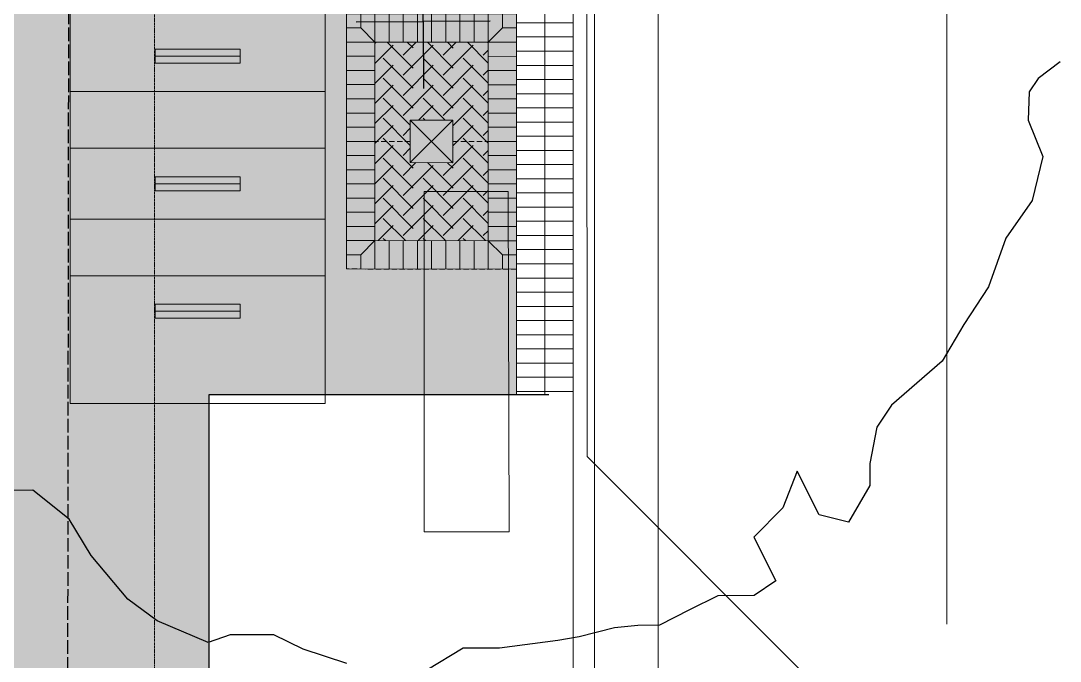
# Model space of a CAD drawing. Header units: inches. Extents: x 3268 to 7018, y 976 to 6708.
# Drawn here: x 6143 to 6436.4, y 1736.7 to 1917.3 of the extents above; entities that cross this region are included whole.
import ezdxf

# ---------------------------------------------------------------- set-up
doc = ezdxf.new("R2010")
doc.units = ezdxf.units.IN
doc.header["$MEASUREMENT"] = 0
for name, pattern in [('Double Dash 3_8_', [1, 0.375, -0.125, 0.125, -0.125, 0.125, -0.125]), ('IMPORT-DASHED4', [2.25, 1.5, -0.75]), ('IMPORT-EASEMENT2', [4.8, 3.84, -0.96])]:
    doc.linetypes.add(name, pattern=pattern)
for name, color, linetype, lineweight in [('0-landscaping', 1, 'Continuous', 25), ('C-ANNO-5FT-PED-ZONE', 130, 'Continuous', 25), ('C-CURB-BACK', 40, 'Continuous', 13), ('C-CURB-FACE', 80, 'Continuous', 13), ('C-CURB-GUTR', 22, 'Continuous', 15), ('C-PROP-LINE', 91, 'Double Dash 3_8_', 9), ('L-DROPOFF STUDIES-2', 120, 'Continuous', 15), ('L-MASK', 245, 'Continuous', 35), ('L-PVMT-BRCK-HATC', 252, 'Continuous', 15), ('L-PVMT-BRICK', 20, 'Continuous', 13), ('L-PVMT-HATCH BOUND NPLOT', 45, 'Continuous', 15), ('L-SITE-BIKE', 2, 'Continuous', 15), ('L-SITE-SWLK', 220, 'Continuous', 25), ('L-SITE-TREE-GRAT', 250, 'Continuous', 13), ('site_dwg', 8, 'Continuous', 9)]:
    doc.layers.add(name, color=color, linetype=linetype, lineweight=lineweight)
doc.layers.add('NPLT', color=200, linetype='Continuous', lineweight=13, plot=False)

# ---------------------------------------------------------------- blocks, each defined once
blk = doc.blocks.new('site_dwg_dec1-V201-Overall Retail Plan Opt 2')
at = {"layer": '0-landscaping', "color": 213, "flags": 128}
for points in [[(84.58, -85.29), (79.36, -84.89), (76.47, -85.67), (72.78, -89.48), (70.31, -96.44), (63.31, -101.27), (54.89, -103.3), (46.34, -107.98), (38.18, -110.19), (30.56, -112.62), (17.93, -112.48), (13.15, -113.76), (7.6, -118), (4.89, -121.09), (-2.73, -123.53), (-5.94, -118.89), (-3.6, -109.99), (-10.18, -113.33), (-17.92, -113.84), (-20.26, -122.73), (-25.16, -122.08), (-30.31, -117.56), (-36.02, -116), (-42.16, -114.44), (-45.25, -111.73), (-48.85, -109.16), (-54.95, -106.02), (-58.39, -103.84), (-67.53, -97.64), (-72.67, -93.12), (-80.54, -91.69)], [(-90.96, -80.71), (-95.32, -73.23), (-97.63, -67.55), (-103.81, -62.12), (-107.8, -60.44), (-112.29, -51.02), (-113.7, -44.31), (-113.42, -33.61), (-111.98, -25.74), (-113.51, -17.1), (-117.62, -13.48)], [(-9.47, 8.32), (0, 0), (8.32, 9.47)], [(9.47, -8.32), (0, 0), (-8.32, -9.47)]]:
    blk.add_lwpolyline(points, dxfattribs=at)
blk = doc.blocks.new('site_dwg_b1-12649367-Overall Retail Plan Opt 2')
at = {"layer": 'L-PVMT-BRCK-HATC', "color": 53}
blk.add_line((0, -7.99), (0, 0), dxfattribs=at)
blk = doc.blocks.new('site_dwg_b2-12649368-Overall Retail Plan Opt 2')
at = {"layer": 'L-PVMT-BRCK-HATC', "color": 53}
blk.add_line((0, 0), (0, 7.99), dxfattribs=at)
blk = doc.blocks.new('site_dwg_bike-12649374-Overall Retail Plan Opt 2')
at = {"layer": 'L-SITE-BIKE', "color": 53, "flags": 128}
blk.add_lwpolyline([(-24, -1.98), (0, -1.98), (0, 1.98), (-24, 1.98)], close=True, dxfattribs=at)
at = {"layer": 'NPLT', "color": 253}
blk.add_line((0, 0), (-24, 0), dxfattribs=at)
at = {"layer": 'NPLT', "color": 253, "flags": 128}
blk.add_lwpolyline([(-48, -25.98), (24, -25.98), (24, 25.98), (-48, 25.98)], close=True, dxfattribs=at)
blk = doc.blocks.new('site_dwg_tree_grate_pvr-V278-Overall Retail Plan Opt 2')
at = {"layer": 'L-MASK', "lineweight": 15}
blk.add_hatch(color=10, dxfattribs=at).paths.add_polyline_path([(36, 0), (36, 48), (-36, 48), (-36, 0)])
at = {"layer": 'L-PVMT-BRCK-HATC'}
h = blk.add_hatch(dxfattribs=at)
h.set_pattern_fill('FP_230', color=53, style=0, pattern_type=2)
h.set_pattern_definition([(135, (-28, 40), (-5.65403, 4e-16), [11.995, -3.998]), (225, (-30.827, 42.827), (-5.65403, -4e-16), [11.995, -3.998])])
h.paths.add_polyline_path([(28, 8), (28, 40), (-28, 40), (-28, 8)])
h.paths.add_polyline_path([(6, 18), (-6, 18), (-6, 30), (6, 30)])
at = {"layer": 'L-PVMT-BRCK-HATC', "color": 53}
for p, q in [((-24, 40), (-24, 48)), ((-20, 40), (-20, 48)), ((-16, 40), (-16, 48)), ((-12, 40), (-12, 48)), ((-8, 40), (-8, 48)), ((-4, 40), (-4, 48)), ((0, 40), (0, 48)), ((4, 40), (4, 48)), ((8, 40), (8, 48)), ((12, 40), (12, 48)), ((16, 40), (16, 48)), ((20, 40), (20, 48)), ((24, 40), (24, 48)), ((32, 44), (28, 40)), ((-28, 36), (-36, 36)), ((28, 36), (36, 36)), ((-28, 32), (-36, 32)), ((28, 32), (36, 32)), ((-28, 28), (-36, 28)), ((28, 28), (36, 28)), ((-28, 24), (-36, 24)), ((28, 24), (36, 24)), ((-28, 20), (-36, 20)), ((28, 20), (36, 20)), ((-28, 16), (-36, 16)), ((28, 16), (36, 16)), ((-28, 12), (-36, 12)), ((28, 12), (36, 12)), ((-24, 8), (-24, 0)), ((-20, 8), (-20, 0)), ((-16, 8), (-16, 0)), ((-12, 8), (-12, 0)), ((-8, 8), (-8, 0)), ((-4, 8), (-4, 0)), ((0, 8), (0, 0)), ((4, 8), (4, 0)), ((8, 8), (8, 0)), ((12, 8), (12, 0)), ((16, 8), (16, 0)), ((20, 8), (20, 0)), ((24, 8), (24, 0)), ((32, 4), (28, 8))]:
    blk.add_line(p, q, dxfattribs=at)
at = {"layer": 'L-PVMT-BRCK-HATC', "color": 53, "flags": 128}
for points in [[(-36, 44), (-32, 44), (-32, 48)], [(36, 40), (28, 40), (28, 48)], [(32, 48), (32, 44), (36, 44)], [(-32, 44), (-28, 40), (-36, 40)], [(36, 8), (28, 8), (28, 40), (-28, 40), (-28, 8), (28, 8), (28, 0)], [(-32, 4), (-28, 8), (-36, 8)], [(-36, 4), (-32, 4), (-32, 0)], [(36, 4), (32, 4), (32, 0)]]:
    blk.add_lwpolyline(points, dxfattribs=at)
for points in [[(-28, 48), (-28, 40)], [(-28, 0), (-28, 8)]]:
    blk.add_lwpolyline(points, close=True, dxfattribs=at)
at = {"layer": 'L-SITE-TREE-GRAT', "color": 253, "linetype": 'IMPORT-DASHED4'}
for p, q in [((0, 30), (0, 48)), ((0, 18), (0, 0))]:
    blk.add_line(p, q, dxfattribs=at)
at = {"layer": 'L-SITE-TREE-GRAT', "color": 253, "linetype": 'IMPORT-DASHED4', "flags": 128}
blk.add_lwpolyline([(36, 0), (36, 48), (-36, 48), (-36, 0)], close=True, dxfattribs=at)
at = {"layer": 'L-SITE-TREE-GRAT', "color": 253, "flags": 128}
for points in [[(-36, 48), (36, 48), (36, 0), (-36, 0)], [(-6, 18), (6, 18), (6, 30), (-6, 30)]]:
    blk.add_lwpolyline(points, close=True, dxfattribs=at)
at = {"layer": 'NPLT', "color": 253}
for p, q in [((6, 30), (-6, 18)), ((-6, 30), (6, 18))]:
    blk.add_line(p, q, dxfattribs=at)
blk = doc.blocks.new('site_dwg-12440225-Overall Retail Plan Opt 2')
at = {"layer": 'L-PVMT-BRCK-HATC'}
h = blk.add_hatch(dxfattribs=at)
h.set_pattern_fill('FP_246', color=53, style=0, pattern_type=2)
h.set_pattern_definition([(41.193, (24339643.438, 9814490.821), (0.375404, 5.64155), [11.995, -3.998]), (131.193, (24339646.447, 9814493.454), (0.375404, 5.64155), [11.995, -3.998])])
h.paths.add_polyline_path([(24340842.61, 9814238.45), (24340984.36, 9814229.18), (24340985.08, 9814240.22), (24340898.39, 9814245.99), (24340909.55, 9814413.62), (24340996.24, 9814407.85), (24340998.6, 9814443.25), (24340950.68, 9814446.45), (24340955.48, 9814518.29), (24341003.38, 9814515.09), (24340908.34, 9814623.67), (24340920.54, 9814806.35), (24340880.58, 9814809.01), (24340848.52, 9814327.18)])
at = {"layer": 'C-ANNO-5FT-PED-ZONE', "color": 213, "linetype": 'IMPORT-EASEMENT2', "flags": 128}
blk.add_lwpolyline([(24340893.32, 9815000.39), (24340875.24, 9814969.68), (24340869.4, 9814881.91), (24340889.93, 9814857.8), (24340874.4, 9814639.75), (24340880.51, 9814572.94), (24340840.03, 9813977.32), (24340325.92, 9814012.26), (24339613.96, 9814511.49), (24339580.95, 9814548.81), (24339508.81, 9814598.83), (24339413.85, 9814637.87), (24339307.74, 9814712.28), (24339284.12, 9814757.44), (24339211.9, 9814807.65), (24339161.49, 9814806.78), (24339151.81, 9814813.67), (24339093.92, 9814868.61), (24338859.11, 9815028.34), (24338618.63, 9815197.47), (24338556.49, 9815235.57)], dxfattribs=at)
at = {"layer": 'C-CURB-BACK', "color": 253, "flags": 128}
blk.add_lwpolyline([(24340996.12, 9814165.19), (24341019.78, 9814520.64), (24340924.74, 9814629.22), (24340961.73, 9815184.96), (24341070.27, 9815279.96)], dxfattribs=at)
at = {"layer": 'C-CURB-FACE', "color": 253, "flags": 128}
blk.add_lwpolyline([(24341002.11, 9814164.79), (24341025.93, 9814522.72), (24340930.9, 9814631.3), (24340967.54, 9815182.08), (24341076.18, 9815277.16), (24341116.89, 9815889.07), (24341021.82, 9815997.7), (24341058.67, 9816551.54), (24341167.38, 9816646.69), (24341221.24, 9817456.11), (24341126.17, 9817564.73), (24341144.5, 9817840.28), (24341253, 9817935.24), (24341272.96, 9818235.23)], dxfattribs=at)
at = {"layer": 'C-CURB-GUTR', "color": 53, "flags": 128}
blk.add_lwpolyline([(24341290.92, 9818234.04), (24341270.46, 9817926.6), (24341161.97, 9817831.65), (24341144.59, 9817571.01), (24341239.66, 9817462.39), (24341184.85, 9816638.06), (24341076.13, 9816542.91), (24341040.27, 9816003.94), (24341135.35, 9815895.31), (24341093.64, 9815268.52), (24340985.01, 9815173.45), (24340949.35, 9814637.55), (24341044.38, 9814528.96), (24341020.07, 9814163.59)], dxfattribs=at)
at = {"layer": 'L-DROPOFF STUDIES-2', "color": 131}
blk.add_line((24341113.15, 9814335.23), (24341304.98, 9817218.13), dxfattribs=at)
at = {"layer": 'L-DROPOFF STUDIES-2', "color": 131, "flags": 128}
blk.add_lwpolyline([(24341101.93, 9814166.64), (24341109.55, 9814281.1), (24341014.96, 9814389.17), (24341198.69, 9817169.3), (24341308.1, 9817265.06), (24341320.65, 9817444.62), (24341237.59, 9817733.22)], dxfattribs=at)
at = {"layer": 'L-PVMT-BRCK-HATC', "color": 53, "flags": 128}
blk.add_lwpolyline([(24340908.34, 9814623.67), (24340920.54, 9814806.35), (24340880.58, 9814809.01), (24340842.61, 9814238.45), (24340984.36, 9814229.18), (24340985.08, 9814240.22), (24340898.39, 9814245.99), (24340909.55, 9814413.62), (24340996.24, 9814407.85), (24340998.6, 9814443.25), (24340950.68, 9814446.45), (24340955.48, 9814518.29), (24341003.37, 9814515.1)], dxfattribs=at)
at = {"layer": 'L-PVMT-BRICK', "color": 253}
blk.add_line((24341011.57, 9814517.87), (24341004.22, 9814407.32), dxfattribs=at)
at = {"layer": 'L-PVMT-BRICK', "color": 253, "flags": 128}
blk.add_lwpolyline([(24340996.24, 9814407.85), (24341003.38, 9814515.09), (24340908.34, 9814623.67), (24340946.21, 9815192.75), (24341054.76, 9815287.75), (24341094.26, 9815881.41), (24340999.25, 9815989.95), (24341037.33, 9816562.21), (24341145.88, 9816657.22)], dxfattribs=at)
at = {"layer": 'L-PVMT-HATCH BOUND NPLOT', "color": 61, "flags": 128}
blk.add_lwpolyline([(24340967.63, 9814371.01), (24340974, 9814466.79), (24340997.64, 9814465.23), (24340991.6, 9814369.42)], close=True, dxfattribs=at)
at = {"layer": 'L-SITE-SWLK', "color": 213, "flags": 128}
blk.add_lwpolyline([(24341005.34, 9814407.24), (24340909.55, 9814413.62), (24340898.39, 9814245.99), (24340994.18, 9814239.61)], dxfattribs=at)
at = {"xscale": 1.5, "yscale": 1.5, "zscale": 1.5, "rotation": 37.81158375857705}
blk.add_blockref('site_dwg_dec1-V201-Overall Retail Plan Opt 2', (24340976.93, 9814514.7), dxfattribs=at)
for name, p, rotation in [('site_dwg_bike-12649374-Overall Retail Plan Opt 2', (24340900.77, 9814509.97), 176.1931696308301), ('site_dwg_tree_grate_pvr-V278-Overall Retail Plan Opt 2', (24341000.98, 9814479.17), 86.17804898976385), ('site_dwg_b2-12649368-Overall Retail Plan Opt 2', (24341011.19, 9814512.03), 86.19316970810723), ('site_dwg_b1-12649367-Overall Retail Plan Opt 2', (24341011.19, 9814512.03), 86.19316970810723), ('site_dwg_b2-12649368-Overall Retail Plan Opt 2', (24341010.92, 9814508.04), 86.19316970810723), ('site_dwg_b1-12649367-Overall Retail Plan Opt 2', (24341010.92, 9814508.04), 86.19316970810723), ('site_dwg_b2-12649368-Overall Retail Plan Opt 2', (24341010.65, 9814504.05), 86.19316970810723), ('site_dwg_b1-12649367-Overall Retail Plan Opt 2', (24341010.65, 9814504.05), 86.19316970810723), ('site_dwg_bike-12649374-Overall Retail Plan Opt 2', (24340898.38, 9814474.05), 176.1931696308301), ('site_dwg_b2-12649368-Overall Retail Plan Opt 2', (24341010.39, 9814500.05), 86.19316970810723), ('site_dwg_b1-12649367-Overall Retail Plan Opt 2', (24341010.39, 9814500.05), 86.19316970810723), ('site_dwg_b2-12649368-Overall Retail Plan Opt 2', (24341010.12, 9814496.06), 86.19316970810723), ('site_dwg_b1-12649367-Overall Retail Plan Opt 2', (24341010.12, 9814496.06), 86.19316970810723), ('site_dwg_b2-12649368-Overall Retail Plan Opt 2', (24341009.86, 9814492.07), 86.19316970810723), ('site_dwg_b1-12649367-Overall Retail Plan Opt 2', (24341009.86, 9814492.07), 86.19316970810723), ('site_dwg_b2-12649368-Overall Retail Plan Opt 2', (24341009.59, 9814488.08), 86.19316970810723), ('site_dwg_b1-12649367-Overall Retail Plan Opt 2', (24341009.59, 9814488.08), 86.19316970810723), ('site_dwg_b2-12649368-Overall Retail Plan Opt 2', (24341009.33, 9814484.09), 86.19316970810723), ('site_dwg_b1-12649367-Overall Retail Plan Opt 2', (24341009.33, 9814484.09), 86.19316970810723), ('site_dwg_b2-12649368-Overall Retail Plan Opt 2', (24341009.06, 9814480.1), 86.19316970810723), ('site_dwg_b1-12649367-Overall Retail Plan Opt 2', (24341009.06, 9814480.1), 86.19316970810723), ('site_dwg_b2-12649368-Overall Retail Plan Opt 2', (24341008.8, 9814476.11), 86.19316970810723), ('site_dwg_b1-12649367-Overall Retail Plan Opt 2', (24341008.8, 9814476.11), 86.19316970810723), ('site_dwg_b2-12649368-Overall Retail Plan Opt 2', (24341008.53, 9814472.12), 86.19316970810723), ('site_dwg_b1-12649367-Overall Retail Plan Opt 2', (24341008.53, 9814472.12), 86.19316970810723), ('site_dwg_b2-12649368-Overall Retail Plan Opt 2', (24341008.26, 9814468.12), 86.19316970810723), ('site_dwg_b1-12649367-Overall Retail Plan Opt 2', (24341008.26, 9814468.12), 86.19316970810723), ('site_dwg_bike-12649374-Overall Retail Plan Opt 2', (24340895.99, 9814438.13), 176.1931696308301), ('site_dwg_b2-12649368-Overall Retail Plan Opt 2', (24341008, 9814464.13), 86.19316970810723), ('site_dwg_b1-12649367-Overall Retail Plan Opt 2', (24341008, 9814464.13), 86.19316970810723), ('site_dwg_b2-12649368-Overall Retail Plan Opt 2', (24341007.73, 9814460.14), 86.19316970810723), ('site_dwg_b1-12649367-Overall Retail Plan Opt 2', (24341007.73, 9814460.14), 86.19316970810723), ('site_dwg_b2-12649368-Overall Retail Plan Opt 2', (24341007.47, 9814456.15), 86.19316970810723), ('site_dwg_b1-12649367-Overall Retail Plan Opt 2', (24341007.47, 9814456.15), 86.19316970810723), ('site_dwg_b2-12649368-Overall Retail Plan Opt 2', (24341007.2, 9814452.16), 86.19316970810723), ('site_dwg_b1-12649367-Overall Retail Plan Opt 2', (24341007.2, 9814452.16), 86.19316970810723), ('site_dwg_b2-12649368-Overall Retail Plan Opt 2', (24341006.94, 9814448.17), 86.19316970810723), ('site_dwg_b1-12649367-Overall Retail Plan Opt 2', (24341006.94, 9814448.17), 86.19316970810723), ('site_dwg_b2-12649368-Overall Retail Plan Opt 2', (24341006.67, 9814444.18), 86.19316970810723), ('site_dwg_b1-12649367-Overall Retail Plan Opt 2', (24341006.67, 9814444.18), 86.19316970810723), ('site_dwg_b2-12649368-Overall Retail Plan Opt 2', (24341006.41, 9814440.19), 86.19316970810723), ('site_dwg_b1-12649367-Overall Retail Plan Opt 2', (24341006.41, 9814440.19), 86.19316970810723), ('site_dwg_b2-12649368-Overall Retail Plan Opt 2', (24341006.14, 9814436.2), 86.19316970810723), ('site_dwg_b1-12649367-Overall Retail Plan Opt 2', (24341006.14, 9814436.2), 86.19316970810723), ('site_dwg_b2-12649368-Overall Retail Plan Opt 2', (24341005.87, 9814432.2), 86.19316970810723), ('site_dwg_b1-12649367-Overall Retail Plan Opt 2', (24341005.87, 9814432.2), 86.19316970810723), ('site_dwg_b2-12649368-Overall Retail Plan Opt 2', (24341005.61, 9814428.21), 86.19316970810723), ('site_dwg_b1-12649367-Overall Retail Plan Opt 2', (24341005.61, 9814428.21), 86.19316970810723), ('site_dwg_b2-12649368-Overall Retail Plan Opt 2', (24341005.34, 9814424.22), 86.19316970810723), ('site_dwg_b1-12649367-Overall Retail Plan Opt 2', (24341005.34, 9814424.22), 86.19316970810723), ('site_dwg_b2-12649368-Overall Retail Plan Opt 2', (24341005.08, 9814420.23), 86.19316970810723), ('site_dwg_b1-12649367-Overall Retail Plan Opt 2', (24341005.08, 9814420.23), 86.19316970810723), ('site_dwg_b2-12649368-Overall Retail Plan Opt 2', (24341004.81, 9814416.24), 86.19316970810723), ('site_dwg_b1-12649367-Overall Retail Plan Opt 2', (24341004.81, 9814416.24), 86.19316970810723), ('site_dwg_b2-12649368-Overall Retail Plan Opt 2', (24341004.55, 9814412.25), 86.19316970810723), ('site_dwg_b1-12649367-Overall Retail Plan Opt 2', (24341004.55, 9814412.25), 86.19316970810723), ('site_dwg_b2-12649368-Overall Retail Plan Opt 2', (24341004.28, 9814408.26), 86.19316970810723), ('site_dwg_b1-12649367-Overall Retail Plan Opt 2', (24341004.28, 9814408.26), 86.19316970810723)]:
    blk.add_blockref(name, p, dxfattribs=dict(rotation=rotation))
blk = doc.blocks.new('Family - ___-10568875-Overall Retail Plan Opt 2')
at = {"layer": 'C-PROP-LINE'}
blk.add_line((6180.77, 1586.39), (6179.7, 5353.43), dxfattribs=at)

msp = doc.modelspace()

# ---------------------------------------------------------------- block references
at = {"layer": 'C-PROP-LINE'}
msp.add_blockref('Family - ___-10568875-Overall Retail Plan Opt 2', (0, 0), dxfattribs=at)
at = {"layer": 'site_dwg', "color": 53, "lineweight": 15, "rotation": 3.810000000000009}
msp.add_blockref('site_dwg-12440225-Overall Retail Plan Opt 2', (-23628768.69, -11408316.78), dxfattribs=at)

doc.saveas('drawing.dxf')
